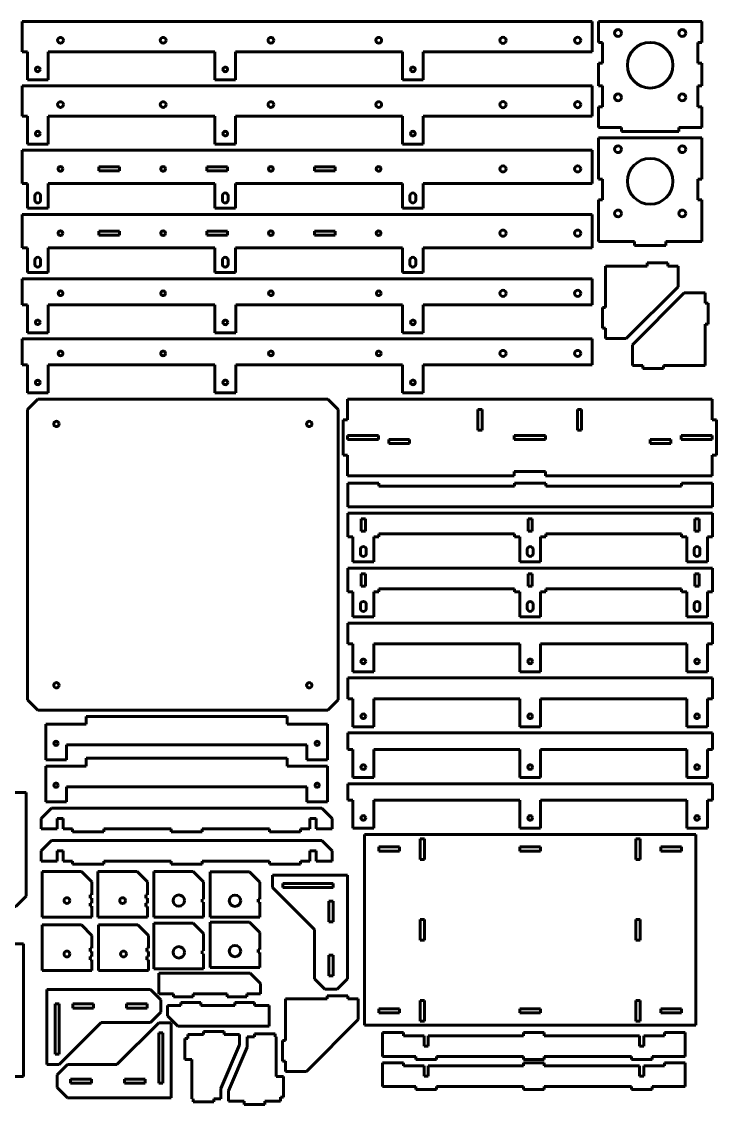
# Model space of a CAD drawing. Header units: millimetres. Extents: x 165 to 869, y -157 to 365.
# Drawn here: x 534 to 869, y -157 to 365 of the extents above; entities that cross this region are included whole.
import ezdxf

# ---------------------------------------------------------------- set-up
doc = ezdxf.new("R2010")
doc.units = ezdxf.units.MM
for name, color, linetype in [('BED_TOP_PLATE', 7, 'Continuous'), ('BOTTOM_CORNER_SU', 7, 'Continuous'), ('Default', 7, 'Continuous'), ('LEG', 7, 'Continuous'), ('LEG_SUPPORT', 7, 'Continuous'), ('LONG_SUPPORT', 7, 'Continuous'), ('MOTOR_CLAMP', 7, 'Continuous'), ('SCREW_HOLDER', 7, 'Continuous'), ('SCREW_HOLDER_BOT', 7, 'Continuous'), ('SCREW_PLATE_SUPP', 7, 'Continuous'), ('SLIDING_PLATE', 7, 'Continuous'), ('TOP_CORNER_SUPPO', 7, 'Continuous'), ('TOP_PLATE_', 7, 'Continuous'), ('TOP_SUPPORT_PLAT', 7, 'Continuous'), ('X_HOLDING_PLATE', 7, 'Continuous'), ('X_HOLDING_TOP_PL', 7, 'Continuous'), ('X_MIDDLE_PLATE', 7, 'Continuous'), ('X_SLIDE_PLATE', 7, 'Continuous'), ('Z_HOLDING_PLATE', 7, 'Continuous'), ('Z_HOLDING_TOP_PL', 7, 'Continuous'), ('Z_MIDLDE_PLATE', 7, 'Continuous'), ('Z_SLIDE_PLATE', 7, 'Continuous')]:
    doc.layers.add(name, color=color, linetype=linetype)

# ---------------------------------------------------------------- blocks, each defined once
blk = doc.blocks.new('SE3')
at = {"layer": 'LEG_SUPPORT', "color": 7, "linetype": 'Continuous', "lineweight": 60}
for p, q in [((599.96, -103.99), (599.96, -93.99)), ((599.96, -93.99), (643.96, -93.99)), ((648.96, -98.99), (643.96, -93.99)), ((648.96, -98.99), (648.96, -103.99)), ((606.96, -103.99), (599.96, -103.99)), ((606.96, -105.49), (606.96, -103.99)), ((632.96, -103.99), (616.46, -103.99)), ((616.46, -103.99), (616.46, -105.49)), ((632.96, -105.49), (632.96, -103.99)), ((648.96, -103.99), (642.46, -103.99)), ((642.46, -103.99), (642.46, -105.49)), ((616.46, -105.49), (606.96, -105.49)), ((642.46, -105.49), (632.96, -105.49))]:
    blk.add_line(p, q, dxfattribs=at)
blk = doc.blocks.new('SE4')
at = {"layer": 'LEG_SUPPORT', "color": 7, "linetype": 'Continuous', "lineweight": 60}
for p, q in [((604.12, -109.61), (610.62, -109.61)), ((604.12, -114.61), (604.12, -109.61)), ((610.62, -108.11), (620.12, -108.11)), ((610.62, -109.61), (610.62, -108.11)), ((620.12, -108.11), (620.12, -109.61)), ((620.12, -109.61), (636.62, -109.61)), ((636.62, -109.61), (636.62, -108.11)), ((636.62, -108.11), (646.12, -108.11)), ((646.12, -108.11), (646.12, -109.61)), ((646.12, -109.61), (653.12, -109.61)), ((653.12, -109.61), (653.12, -119.61)), ((604.12, -114.61), (609.12, -119.61)), ((653.12, -119.61), (609.12, -119.61))]:
    blk.add_line(p, q, dxfattribs=at)
blk = doc.blocks.new('SE7')
at = {"layer": 'LEG', "color": 7, "linetype": 'Continuous', "lineweight": 60}
for p, q in [((545.87, -138.1), (545.87, -101.87)), ((545.87, -101.87), (595.87, -101.87)), ((600.87, -106.87), (595.87, -101.87)), ((551.87, -108.87), (549.87, -108.87)), ((549.87, -133.13), (549.87, -108.87)), ((551.87, -133.13), (551.87, -108.87)), ((568.37, -108.87), (558.37, -108.87)), ((558.37, -108.87), (558.37, -110.87)), ((568.37, -110.87), (568.37, -108.87)), ((584.37, -108.87), (584.37, -110.87)), ((594.37, -108.87), (584.37, -108.87)), ((594.37, -110.87), (594.37, -108.87)), ((600.87, -106.87), (600.87, -112.87)), ((568.37, -110.87), (558.37, -110.87)), ((594.37, -110.87), (584.37, -110.87)), ((595.87, -117.87), (600.87, -112.87)), ((551.87, -138.1), (572.1, -117.87)), ((595.87, -117.87), (572.1, -117.87)), ((551.87, -133.13), (549.87, -133.13)), ((545.87, -138.1), (551.87, -138.1))]:
    blk.add_line(p, q, dxfattribs=at)
blk = doc.blocks.new('SE8')
at = {"layer": 'LEG', "color": 7, "linetype": 'Continuous', "lineweight": 60}
for p, q in [((599.87, -117.88), (579.64, -138.11)), ((605.87, -117.88), (599.87, -117.88)), ((605.87, -117.88), (605.87, -154.11)), ((599.87, -122.85), (599.87, -147.11)), ((599.87, -122.85), (601.87, -122.85)), ((601.87, -122.85), (601.87, -147.11)), ((555.87, -138.11), (550.87, -143.11)), ((555.87, -138.11), (579.64, -138.11)), ((550.87, -149.11), (550.87, -143.11)), ((557.37, -145.11), (567.37, -145.11)), ((557.37, -145.11), (557.37, -147.11)), ((567.37, -147.11), (567.37, -145.11)), ((583.37, -145.11), (583.37, -147.11)), ((583.37, -145.11), (593.37, -145.11)), ((593.37, -147.11), (593.37, -145.11)), ((550.87, -149.11), (555.87, -154.11)), ((557.37, -147.11), (567.37, -147.11)), ((583.37, -147.11), (593.37, -147.11)), ((599.87, -147.11), (601.87, -147.11)), ((605.87, -154.11), (555.87, -154.11))]:
    blk.add_line(p, q, dxfattribs=at)
blk = doc.blocks.new('SE11')
at = {"layer": 'MOTOR_CLAMP', "color": 7, "linetype": 'Continuous', "lineweight": 60}
for p, q in [((811.99, 364.84), (861.99, 364.84)), ((811.99, 354.84), (811.99, 364.84)), ((861.99, 364.84), (861.99, 354.84)), ((811.99, 354.84), (813.99, 354.84)), ((813.99, 344.84), (813.99, 354.84)), ((859.99, 344.84), (859.99, 354.84)), ((859.99, 354.84), (861.99, 354.84)), ((811.99, 333.84), (811.99, 344.84)), ((813.99, 344.84), (811.99, 344.84)), ((861.99, 344.84), (859.99, 344.84)), ((861.99, 344.84), (861.99, 333.84)), ((811.99, 333.84), (813.99, 333.84)), ((813.99, 323.84), (813.99, 333.84)), ((859.99, 323.84), (859.99, 333.84)), ((859.99, 333.84), (861.99, 333.84)), ((811.99, 313.84), (811.99, 323.84)), ((811.99, 323.84), (813.99, 323.84)), ((859.99, 323.84), (861.99, 323.84)), ((861.99, 323.84), (861.99, 313.84)), ((823.16, 313.84), (811.99, 313.84)), ((823.16, 311.84), (823.16, 313.84)), ((861.99, 313.84), (850.81, 313.84)), ((850.81, 313.84), (850.81, 311.84)), ((850.81, 311.84), (823.16, 311.84))]:
    blk.add_line(p, q, dxfattribs=at)
for centre, radius in [((821.49, 359.34), 1.65), ((852.49, 359.34), 1.65), ((836.99, 343.84), 11), ((821.49, 328.34), 1.65), ((852.49, 328.34), 1.65)]:
    blk.add_circle(centre, radius, dxfattribs=at)
blk = doc.blocks.new('SE14')
at = {"layer": 'BED_TOP_PLATE', "color": 7, "linetype": 'Continuous', "lineweight": 60}
for p, q in [((541.52, 182.84), (536.52, 177.84)), ((541.52, 182.84), (681.52, 182.84)), ((686.52, 177.84), (681.52, 182.84)), ((536.52, 37.84), (536.52, 177.84)), ((686.52, 177.84), (686.52, 37.84)), ((536.52, 37.84), (541.52, 32.84)), ((681.52, 32.84), (686.52, 37.84)), ((681.52, 32.84), (541.52, 32.84))]:
    blk.add_line(p, q, dxfattribs=at)
for centre in [(550.52, 170.84), (672.52, 170.84), (550.52, 44.84), (672.52, 44.84)]:
    blk.add_circle(centre, 1.3, dxfattribs=at)
blk = doc.blocks.new('SE15')
at = {"layer": 'SCREW_HOLDER', "color": 7, "linetype": 'Continuous', "lineweight": 60}
for p, q in [((624.68, -67.07), (624.68, -45.07)), ((624.68, -45.07), (643.68, -45.07)), ((648.68, -50.07), (643.68, -45.07)), ((648.68, -50.07), (648.68, -58.32)), ((647.93, -58.32), (647.93, -59.82)), ((648.68, -58.32), (647.93, -58.32)), ((647.93, -59.82), (648.68, -59.82)), ((648.68, -59.82), (648.68, -67.07)), ((648.68, -67.07), (624.68, -67.07))]:
    blk.add_line(p, q, dxfattribs=at)
blk.add_circle((636.68, -59.07), 2.75, dxfattribs=at)
blk = doc.blocks.new('SE16')
at = {"layer": 'SCREW_HOLDER', "color": 7, "linetype": 'Continuous', "lineweight": 60}
for p, q in [((624.68, -91.35), (624.68, -69.35)), ((624.68, -69.35), (643.68, -69.35)), ((648.68, -74.35), (643.68, -69.35)), ((648.68, -74.35), (648.68, -82.6)), ((647.93, -82.6), (647.93, -84.1)), ((648.68, -82.6), (647.93, -82.6)), ((647.93, -84.1), (648.68, -84.1)), ((648.68, -84.1), (648.68, -91.35)), ((648.68, -91.35), (624.68, -91.35))]:
    blk.add_line(p, q, dxfattribs=at)
blk.add_circle((636.68, -83.35), 2.75, dxfattribs=at)
blk = doc.blocks.new('SE17')
at = {"layer": 'SCREW_HOLDER', "color": 7, "linetype": 'Continuous', "lineweight": 60}
for p, q in [((597.55, -67.01), (597.55, -45.01)), ((597.55, -45.01), (616.55, -45.01)), ((621.55, -50.01), (616.55, -45.01)), ((621.55, -50.01), (621.55, -58.26)), ((620.8, -58.26), (620.8, -59.76)), ((621.55, -58.26), (620.8, -58.26)), ((620.8, -59.76), (621.55, -59.76)), ((621.55, -59.76), (621.55, -67.01)), ((621.55, -67.01), (597.55, -67.01))]:
    blk.add_line(p, q, dxfattribs=at)
blk.add_circle((609.55, -59.01), 2.75, dxfattribs=at)
blk = doc.blocks.new('SE18')
at = {"layer": 'SCREW_HOLDER', "color": 7, "linetype": 'Continuous', "lineweight": 60}
for p, q in [((597.55, -91.95), (597.55, -69.95)), ((597.55, -69.95), (616.55, -69.95)), ((621.55, -74.95), (616.55, -69.95)), ((621.55, -74.95), (621.55, -83.2)), ((620.8, -83.2), (620.8, -84.7)), ((621.55, -83.2), (620.8, -83.2)), ((620.8, -84.7), (621.55, -84.7)), ((621.55, -84.7), (621.55, -91.95)), ((621.55, -91.95), (597.55, -91.95))]:
    blk.add_line(p, q, dxfattribs=at)
blk.add_circle((609.55, -83.95), 2.75, dxfattribs=at)
blk = doc.blocks.new('SE19')
at = {"layer": 'SCREW_PLATE_SUPP', "color": 7, "linetype": 'Continuous', "lineweight": 60}
for p, q in [((548.12, -14.38), (543.12, -19.38)), ((548.12, -14.38), (678.56, -14.38)), ((683.56, -19.38), (678.56, -14.38)), ((543.12, -24.38), (543.12, -19.38)), ((550.84, -19.38), (553.84, -19.38)), ((550.84, -24.38), (550.84, -19.38)), ((553.84, -19.38), (553.84, -24.38)), ((672.84, -19.38), (675.84, -19.38)), ((672.84, -24.38), (672.84, -19.38)), ((675.84, -19.38), (675.84, -24.38)), ((683.56, -19.38), (683.56, -24.38)), ((550.84, -24.38), (543.12, -24.38)), ((553.84, -24.38), (558.34, -24.38)), ((558.34, -25.88), (558.34, -24.38)), ((573.34, -25.88), (558.34, -25.88)), ((573.34, -24.38), (605.84, -24.38)), ((573.34, -25.88), (573.34, -24.38)), ((605.84, -24.38), (605.84, -25.88)), ((605.84, -25.88), (620.84, -25.88)), ((620.84, -25.88), (620.84, -24.38)), ((653.35, -24.38), (620.84, -24.38)), ((653.35, -25.88), (653.35, -24.38)), ((653.35, -25.88), (668.35, -25.88)), ((672.84, -24.38), (668.35, -24.38)), ((668.35, -25.88), (668.35, -24.38)), ((683.56, -24.38), (675.84, -24.38))]:
    blk.add_line(p, q, dxfattribs=at)
blk = doc.blocks.new('SE20')
at = {"layer": 'SCREW_PLATE_SUPP', "color": 7, "linetype": 'Continuous', "lineweight": 60}
for p, q in [((548.12, -30.01), (543.12, -35.01)), ((548.12, -30.01), (678.56, -30.01)), ((683.56, -35.01), (678.56, -30.01)), ((543.12, -40.01), (543.12, -35.01)), ((550.84, -35.01), (553.84, -35.01)), ((550.84, -40.01), (550.84, -35.01)), ((553.84, -35.01), (553.84, -40.01)), ((672.84, -35.01), (675.84, -35.01)), ((672.84, -40.01), (672.84, -35.01)), ((675.84, -35.01), (675.84, -40.01)), ((683.56, -35.01), (683.56, -40.01)), ((550.84, -40.01), (543.12, -40.01)), ((553.84, -40.01), (558.34, -40.01)), ((558.34, -41.51), (558.34, -40.01)), ((573.34, -41.51), (558.34, -41.51)), ((573.34, -40.01), (605.84, -40.01)), ((573.34, -41.51), (573.34, -40.01)), ((605.84, -40.01), (605.84, -41.51)), ((605.84, -41.51), (620.84, -41.51)), ((620.84, -41.51), (620.84, -40.01)), ((653.35, -40.01), (620.84, -40.01)), ((653.35, -41.51), (653.35, -40.01)), ((653.35, -41.51), (668.35, -41.51)), ((672.84, -40.01), (668.35, -40.01)), ((668.35, -41.51), (668.35, -40.01)), ((683.56, -40.01), (675.84, -40.01))]:
    blk.add_line(p, q, dxfattribs=at)
blk = doc.blocks.new('SE23')
at = {"layer": 'SLIDING_PLATE', "color": 7, "linetype": 'Continuous', "lineweight": 60}
for p, q in [((564.86, 29.84), (661.83, 29.84)), ((564.86, 29.84), (564.86, 26.06)), ((661.83, 29.84), (661.83, 26.06)), ((545.34, 8.84), (545.34, 26.06)), ((564.86, 26.06), (545.34, 26.06)), ((661.83, 26.06), (681.34, 26.06)), ((681.34, 26.06), (681.34, 8.84)), ((555.34, 16.06), (555.34, 8.84)), ((555.34, 16.06), (671.34, 16.06)), ((671.34, 16.06), (671.34, 8.84)), ((555.34, 8.84), (545.34, 8.84)), ((681.34, 8.84), (671.34, 8.84))]:
    blk.add_line(p, q, dxfattribs=at)
for centre in [(550.34, 16.84), (676.34, 16.84)]:
    blk.add_circle(centre, 1, dxfattribs=at)
blk = doc.blocks.new('SE24')
at = {"layer": 'SLIDING_PLATE', "color": 7, "linetype": 'Continuous', "lineweight": 60}
for p, q in [((545.34, -11.38), (545.34, 5.84)), ((564.86, 5.84), (545.34, 5.84)), ((564.86, 9.62), (661.83, 9.62)), ((564.86, 9.62), (564.86, 5.84)), ((661.83, 9.62), (661.83, 5.84)), ((661.83, 5.84), (681.34, 5.84)), ((681.34, 5.84), (681.34, -11.38)), ((555.34, -4.16), (555.34, -11.38)), ((555.34, -4.16), (671.34, -4.16)), ((671.34, -4.16), (671.34, -11.38)), ((555.34, -11.38), (545.34, -11.38)), ((681.34, -11.38), (671.34, -11.38))]:
    blk.add_line(p, q, dxfattribs=at)
for centre in [(550.34, -3.38), (676.34, -3.38)]:
    blk.add_circle(centre, 1, dxfattribs=at)
blk = doc.blocks.new('SE31')
at = {"layer": 'X_HOLDING_PLATE', "color": 7, "linetype": 'Continuous', "lineweight": 60}
for p, q in [((533.99, 286.84), (533.99, 302.84)), ((533.99, 302.84), (808.99, 302.84)), ((808.99, 302.84), (808.99, 286.84)), ((571.02, 294.84), (571.02, 292.84)), ((571.02, 294.84), (581.02, 294.84)), ((571.02, 292.84), (581.02, 292.84)), ((581.02, 294.84), (581.02, 292.84)), ((633.02, 294.84), (623.02, 294.84)), ((623.02, 292.84), (623.02, 294.84)), ((633.02, 292.84), (623.02, 292.84)), ((633.02, 294.84), (633.02, 292.84)), ((685.02, 294.84), (675.02, 294.84)), ((675.02, 292.84), (675.02, 294.84)), ((685.02, 292.84), (675.02, 292.84)), ((685.02, 294.84), (685.02, 292.84)), ((536.49, 286.84), (533.99, 286.84)), ((536.49, 274.84), (536.49, 286.84)), ((626.99, 286.84), (546.49, 286.84)), ((546.49, 286.84), (546.49, 274.84)), ((626.99, 274.84), (626.99, 286.84)), ((717.49, 286.84), (636.99, 286.84)), ((636.99, 286.84), (636.99, 274.84)), ((717.49, 274.84), (717.49, 286.84)), ((808.99, 286.84), (727.49, 286.84)), ((727.49, 286.84), (727.49, 274.84)), ((540.09, 278.84), (540.09, 280.84)), ((542.89, 280.84), (542.89, 278.84)), ((630.59, 278.84), (630.59, 280.84)), ((633.39, 280.84), (633.39, 278.84)), ((721.09, 278.84), (721.09, 280.84)), ((723.89, 280.84), (723.89, 278.84)), ((546.49, 274.84), (536.49, 274.84)), ((636.99, 274.84), (626.99, 274.84)), ((727.49, 274.84), (717.49, 274.84))]:
    blk.add_line(p, q, dxfattribs=at)
for centre, radius in [((552.47, 293.84), 1.13), ((601.99, 293.84), 1.13), ((653.99, 293.84), 1.13), ((705.99, 293.84), 1.13), ((765.99, 293.84), 1.5), ((801.99, 293.84), 1.5)]:
    blk.add_circle(centre, radius, dxfattribs=at)
for centre, start, end in [((541.49, 280.84), 0, 180), ((631.99, 280.84), 0, 180), ((722.49, 280.84), 0, 180), ((541.49, 278.84), 180, 0), ((631.99, 278.84), 180, 0), ((722.49, 278.84), 180, 0)]:
    blk.add_arc(centre, 1.4, start, end, dxfattribs=at)
blk = doc.blocks.new('SE32')
at = {"layer": 'X_HOLDING_PLATE', "color": 7, "linetype": 'Continuous', "lineweight": 60}
for p, q in [((533.99, 255.84), (533.99, 271.84)), ((533.99, 271.84), (808.99, 271.84)), ((808.99, 271.84), (808.99, 255.84)), ((571.02, 263.84), (571.02, 261.84)), ((571.02, 263.84), (581.02, 263.84)), ((571.02, 261.84), (581.02, 261.84)), ((581.02, 263.84), (581.02, 261.84)), ((633.02, 263.84), (623.02, 263.84)), ((623.02, 261.84), (623.02, 263.84)), ((633.02, 261.84), (623.02, 261.84)), ((633.02, 263.84), (633.02, 261.84)), ((685.02, 263.84), (675.02, 263.84)), ((675.02, 261.84), (675.02, 263.84)), ((685.02, 261.84), (675.02, 261.84)), ((685.02, 263.84), (685.02, 261.84)), ((536.49, 255.84), (533.99, 255.84)), ((536.49, 243.84), (536.49, 255.84)), ((626.99, 255.84), (546.49, 255.84)), ((546.49, 255.84), (546.49, 243.84)), ((626.99, 243.84), (626.99, 255.84)), ((717.49, 255.84), (636.99, 255.84)), ((636.99, 255.84), (636.99, 243.84)), ((717.49, 243.84), (717.49, 255.84)), ((808.99, 255.84), (727.49, 255.84)), ((727.49, 255.84), (727.49, 243.84)), ((540.09, 247.84), (540.09, 249.84)), ((542.89, 249.84), (542.89, 247.84)), ((630.59, 247.84), (630.59, 249.84)), ((633.39, 249.84), (633.39, 247.84)), ((721.09, 247.84), (721.09, 249.84)), ((723.89, 249.84), (723.89, 247.84)), ((546.49, 243.84), (536.49, 243.84)), ((636.99, 243.84), (626.99, 243.84)), ((727.49, 243.84), (717.49, 243.84))]:
    blk.add_line(p, q, dxfattribs=at)
for centre, radius in [((552.47, 262.84), 1.13), ((601.99, 262.84), 1.13), ((653.99, 262.84), 1.13), ((705.99, 262.84), 1.13), ((765.99, 262.84), 1.5), ((801.99, 262.84), 1.5)]:
    blk.add_circle(centre, radius, dxfattribs=at)
for centre, start, end in [((541.49, 249.84), 0, 180), ((631.99, 249.84), 0, 180), ((722.49, 249.84), 0, 180), ((541.49, 247.84), 180, 0), ((631.99, 247.84), 180, 0), ((722.49, 247.84), 180, 0)]:
    blk.add_arc(centre, 1.4, start, end, dxfattribs=at)
blk = doc.blocks.new('SE33')
at = {"layer": 'X_MIDDLE_PLATE', "color": 7, "linetype": 'Continuous', "lineweight": 60}
for p, q in [((533.99, 228.34), (533.99, 240.84)), ((533.99, 240.84), (808.99, 240.84)), ((808.99, 240.84), (808.99, 228.34)), ((536.52, 228.34), (533.99, 228.34)), ((536.52, 214.84), (536.52, 228.34)), ((627.02, 228.34), (546.52, 228.34)), ((546.52, 228.34), (546.52, 214.84)), ((627.02, 214.84), (627.02, 228.34)), ((637.02, 228.34), (637.02, 214.84)), ((717.52, 228.34), (637.02, 228.34)), ((717.52, 214.84), (717.52, 228.34)), ((808.99, 228.34), (727.52, 228.34)), ((727.52, 228.34), (727.52, 214.84)), ((546.52, 214.84), (536.52, 214.84)), ((637.02, 214.84), (627.02, 214.84)), ((727.52, 214.84), (717.52, 214.84))]:
    blk.add_line(p, q, dxfattribs=at)
for centre, radius in [((552.5, 233.84), 1.13), ((602.02, 233.84), 1.13), ((654.02, 233.84), 1.13), ((706.02, 233.84), 1.13), ((766.01, 233.84), 1.5), ((802.01, 233.84), 1.5), ((541.52, 219.84), 1.12), ((632.02, 219.84), 1.13), ((722.52, 219.84), 1.13)]:
    blk.add_circle(centre, radius, dxfattribs=at)
blk = doc.blocks.new('SE34')
at = {"layer": 'X_MIDDLE_PLATE', "color": 7, "linetype": 'Continuous', "lineweight": 60}
for p, q in [((533.99, 199.34), (533.99, 211.84)), ((533.99, 211.84), (808.99, 211.84)), ((808.99, 211.84), (808.99, 199.34)), ((536.52, 199.34), (533.99, 199.34)), ((536.52, 185.84), (536.52, 199.34)), ((627.02, 199.34), (546.52, 199.34)), ((546.52, 199.34), (546.52, 185.84)), ((627.02, 185.84), (627.02, 199.34)), ((637.02, 199.34), (637.02, 185.84)), ((717.52, 199.34), (637.02, 199.34)), ((717.52, 185.84), (717.52, 199.34)), ((808.99, 199.34), (727.52, 199.34)), ((727.52, 199.34), (727.52, 185.84)), ((546.52, 185.84), (536.52, 185.84)), ((637.02, 185.84), (627.02, 185.84)), ((727.52, 185.84), (717.52, 185.84))]:
    blk.add_line(p, q, dxfattribs=at)
for centre, radius in [((552.5, 204.84), 1.13), ((602.02, 204.84), 1.13), ((654.02, 204.84), 1.13), ((706.02, 204.84), 1.13), ((766.01, 204.84), 1.5), ((802.01, 204.84), 1.5), ((541.52, 190.84), 1.12), ((632.02, 190.84), 1.13), ((722.52, 190.84), 1.13)]:
    blk.add_circle(centre, radius, dxfattribs=at)
blk = doc.blocks.new('SE36')
at = {"layer": 'X_SLIDE_PLATE', "color": 7, "linetype": 'Continuous', "lineweight": 60}
for p, q in [((499.64, -143.87), (499.64, -79.87)), ((499.64, -79.87), (534.64, -79.87)), ((534.64, -79.87), (534.64, -143.87)), ((534.64, -143.87), (499.64, -143.87))]:
    blk.add_line(p, q, dxfattribs=at)
blk = doc.blocks.new('SE39')
at = {"layer": 'Z_SLIDE_PLATE', "color": 7, "linetype": 'Continuous', "lineweight": 60}
for p, q in [((699.1, -119.14), (699.1, -27.14)), ((699.1, -27.14), (859.1, -27.14)), ((728.1, -29.15), (726.1, -29.15)), ((726.1, -39.15), (726.1, -29.15)), ((728.1, -39.15), (728.1, -29.15)), ((832.1, -29.15), (830.1, -29.15)), ((830.1, -39.15), (830.1, -29.15)), ((832.1, -39.15), (832.1, -29.15)), ((859.1, -27.14), (859.1, -119.14)), ((706.1, -33.15), (706.1, -35.15)), ((716.1, -33.15), (706.1, -33.15)), ((716.1, -35.15), (706.1, -35.15)), ((716.1, -35.15), (716.1, -33.15)), ((784.1, -33.15), (774.1, -33.15)), ((774.1, -33.15), (774.1, -35.15)), ((784.1, -35.15), (774.1, -35.15)), ((784.1, -35.15), (784.1, -33.15)), ((852.1, -33.15), (842.1, -33.15)), ((842.1, -33.15), (842.1, -35.15)), ((842.1, -35.15), (852.1, -35.15)), ((852.1, -33.15), (852.1, -35.15)), ((726.1, -39.15), (728.1, -39.15)), ((830.1, -39.15), (832.1, -39.15)), ((726.1, -78.15), (726.1, -68.15)), ((726.1, -68.15), (728.1, -68.15)), ((728.1, -78.15), (728.1, -68.15)), ((830.1, -78.15), (830.1, -68.15)), ((830.1, -68.15), (832.1, -68.15)), ((832.1, -78.15), (832.1, -68.15)), ((728.1, -78.15), (726.1, -78.15)), ((832.1, -78.15), (830.1, -78.15)), ((726.1, -107.15), (728.1, -107.15)), ((726.1, -117.15), (726.1, -107.15)), ((728.1, -117.15), (728.1, -107.15)), ((830.1, -107.15), (832.1, -107.15)), ((830.1, -117.15), (830.1, -107.15)), ((832.1, -117.15), (832.1, -107.15)), ((706.1, -111.14), (706.1, -113.14)), ((716.1, -111.14), (706.1, -111.14)), ((716.1, -113.14), (706.1, -113.14)), ((716.1, -113.14), (716.1, -111.14)), ((784.1, -111.14), (774.1, -111.14)), ((774.1, -111.14), (774.1, -113.14)), ((784.1, -113.14), (774.1, -113.14)), ((784.1, -113.14), (784.1, -111.14)), ((852.1, -111.14), (842.1, -111.14)), ((842.1, -113.14), (842.1, -111.14)), ((852.1, -113.14), (842.1, -113.14)), ((852.1, -113.14), (852.1, -111.14)), ((859.1, -119.14), (699.1, -119.14)), ((728.1, -117.15), (726.1, -117.15)), ((832.1, -117.15), (830.1, -117.15))]:
    blk.add_line(p, q, dxfattribs=at)
blk = doc.blocks.new('SE44')
at = {"layer": 'MOTOR_CLAMP', "color": 7, "linetype": 'Continuous', "lineweight": 60}
for p, q in [((811.99, 308.84), (861.99, 308.84)), ((811.99, 288.84), (811.99, 308.84)), ((861.99, 308.84), (861.99, 288.84)), ((813.99, 288.84), (811.99, 288.84)), ((813.99, 278.84), (813.99, 288.84)), ((861.99, 288.84), (859.99, 288.84)), ((859.99, 278.84), (859.99, 288.84)), ((811.99, 258.84), (811.99, 278.84)), ((813.99, 278.84), (811.99, 278.84)), ((861.99, 278.84), (859.99, 278.84)), ((861.99, 278.84), (861.99, 258.84)), ((829.49, 258.84), (811.99, 258.84)), ((829.49, 256.84), (829.49, 258.84)), ((844.49, 256.84), (829.49, 256.84)), ((861.99, 258.84), (844.49, 258.84)), ((844.49, 256.84), (844.49, 258.84))]:
    blk.add_line(p, q, dxfattribs=at)
for centre, radius in [((821.49, 303.34), 1.65), ((852.49, 303.34), 1.65), ((836.99, 287.84), 11), ((821.49, 272.34), 1.65), ((852.49, 272.34), 1.65)]:
    blk.add_circle(centre, radius, dxfattribs=at)
blk = doc.blocks.new('SE49')
at = {"layer": 'TOP_CORNER_SUPPO', "color": 7, "linetype": 'Continuous', "lineweight": 60}
for p, q in [((815.47, 247.01), (815.47, 227.01)), ((835.47, 247.01), (815.47, 247.01)), ((835.47, 248.51), (835.47, 247.01)), ((835.47, 248.51), (845.47, 248.51)), ((845.47, 248.51), (845.47, 247.01)), ((850.47, 247.01), (845.47, 247.01)), ((850.47, 237.01), (850.47, 247.01)), ((850.47, 237.01), (825.47, 212.01)), ((813.97, 227.01), (815.47, 227.01)), ((813.97, 217.01), (813.97, 227.01)), ((813.97, 217.01), (815.47, 217.01)), ((815.47, 217.01), (815.47, 212.01)), ((815.47, 212.01), (825.47, 212.01))]:
    blk.add_line(p, q, dxfattribs=at)
blk = doc.blocks.new('SE51')
at = {"layer": 'TOP_PLATE_', "color": 7, "linetype": 'Continuous', "lineweight": 60}
for p, q in [((690.92, 182.84), (866.92, 182.84)), ((690.92, 182.84), (690.92, 172.84)), ((866.92, 182.84), (866.92, 172.84)), ((753.92, 177.84), (753.92, 167.84)), ((755.92, 177.84), (753.92, 177.84)), ((755.92, 167.84), (755.92, 177.84)), ((801.92, 177.84), (801.92, 167.84)), ((803.92, 177.84), (801.92, 177.84)), ((803.92, 167.84), (803.92, 177.84)), ((688.92, 155.84), (688.92, 172.84)), ((690.92, 172.84), (688.92, 172.84)), ((868.92, 172.84), (866.92, 172.84)), ((868.92, 172.84), (868.92, 155.84)), ((753.92, 167.84), (755.92, 167.84)), ((801.92, 167.84), (803.92, 167.84)), ((705.92, 165.34), (690.92, 165.34)), ((690.92, 163.34), (690.92, 165.34)), ((705.92, 163.34), (690.92, 163.34)), ((705.92, 163.34), (705.92, 165.34)), ((710.92, 163.34), (710.92, 161.34)), ((710.92, 163.34), (720.92, 163.34)), ((720.92, 161.34), (720.92, 163.34)), ((771.42, 165.34), (771.42, 163.34)), ((786.42, 165.34), (771.42, 165.34)), ((786.42, 163.34), (771.42, 163.34)), ((786.42, 165.34), (786.42, 163.34)), ((836.92, 161.34), (836.92, 163.34)), ((846.92, 163.34), (836.92, 163.34)), ((846.92, 163.34), (846.92, 161.34)), ((866.92, 165.34), (851.92, 165.34)), ((851.92, 165.34), (851.92, 163.34)), ((866.92, 163.34), (851.92, 163.34)), ((866.92, 165.34), (866.92, 163.34)), ((710.92, 161.34), (720.92, 161.34)), ((846.92, 161.34), (836.92, 161.34)), ((688.92, 155.84), (690.92, 155.84)), ((690.92, 155.84), (690.92, 145.84)), ((866.92, 155.84), (866.92, 145.84)), ((866.92, 155.84), (868.92, 155.84)), ((771.42, 147.84), (771.42, 145.84)), ((786.42, 147.84), (771.42, 147.84)), ((786.42, 145.84), (786.42, 147.84)), ((771.42, 145.84), (690.92, 145.84)), ((866.92, 145.84), (786.42, 145.84))]:
    blk.add_line(p, q, dxfattribs=at)
blk = doc.blocks.new('SE52')
at = {"layer": 'TOP_SUPPORT_PLAT', "color": 7, "linetype": 'Continuous', "lineweight": 60}
for p, q in [((691.1, 130.84), (691.1, 142.34)), ((691.1, 142.34), (706.1, 142.34)), ((706.1, 142.34), (706.1, 140.84)), ((771.6, 142.34), (771.6, 140.84)), ((771.6, 142.34), (786.6, 142.34)), ((786.6, 142.34), (786.6, 140.84)), ((867.1, 142.34), (852.1, 142.34)), ((852.1, 142.34), (852.1, 140.84)), ((867.1, 142.34), (867.1, 130.84)), ((706.1, 140.84), (771.6, 140.84)), ((786.6, 140.84), (852.1, 140.84)), ((867.1, 130.84), (691.1, 130.84))]:
    blk.add_line(p, q, dxfattribs=at)
blk = doc.blocks.new('SE53')
at = {"layer": 'Z_HOLDING_PLATE', "color": 7, "linetype": 'Continuous', "lineweight": 60}
for p, q in [((691.1, 116.34), (691.1, 127.84)), ((691.1, 127.84), (867.1, 127.84)), ((867.1, 127.84), (867.1, 116.34)), ((697.6, 119.09), (697.6, 125.09)), ((697.6, 125.09), (699.6, 125.09)), ((699.6, 125.09), (699.6, 119.09)), ((780.1, 125.09), (778.1, 125.09)), ((778.1, 125.09), (778.1, 119.09)), ((780.1, 119.09), (780.1, 125.09)), ((860.6, 125.09), (858.6, 125.09)), ((858.6, 125.09), (858.6, 119.09)), ((860.6, 119.09), (860.6, 125.09)), ((691.1, 116.34), (693.6, 116.34)), ((693.6, 116.34), (693.6, 104.34)), ((699.6, 119.09), (697.6, 119.09)), ((703.6, 116.34), (706.1, 116.34)), ((703.6, 104.34), (703.6, 116.34)), ((706.1, 116.34), (706.1, 117.84)), ((771.6, 117.84), (706.1, 117.84)), ((771.6, 116.34), (771.6, 117.84)), ((774.1, 116.34), (771.6, 116.34)), ((774.1, 116.34), (774.1, 104.34)), ((778.1, 119.09), (780.1, 119.09)), ((786.6, 116.34), (784.1, 116.34)), ((784.1, 104.34), (784.1, 116.34)), ((852.1, 117.84), (786.6, 117.84)), ((786.6, 116.34), (786.6, 117.84)), ((852.1, 116.34), (852.1, 117.84)), ((854.6, 116.34), (852.1, 116.34)), ((854.6, 116.34), (854.6, 104.34)), ((858.6, 119.09), (860.6, 119.09)), ((867.1, 116.34), (864.6, 116.34)), ((864.6, 104.34), (864.6, 116.34)), ((697.2, 110.34), (697.2, 108.34)), ((700, 108.34), (700, 110.34)), ((777.7, 110.34), (777.7, 108.34)), ((780.5, 108.34), (780.5, 110.34)), ((858.2, 110.34), (858.2, 108.34)), ((861, 108.34), (861, 110.34)), ((693.6, 104.34), (703.6, 104.34)), ((774.1, 104.34), (784.1, 104.34)), ((854.6, 104.34), (864.6, 104.34))]:
    blk.add_line(p, q, dxfattribs=at)
for centre, start, end in [((698.6, 110.34), 0, 180), ((779.1, 110.34), 0, 180), ((859.6, 110.34), 0, 180), ((698.6, 108.34), 180, 0), ((779.1, 108.34), 180, 0), ((859.6, 108.34), 180, 0)]:
    blk.add_arc(centre, 1.4, start, end, dxfattribs=at)
blk = doc.blocks.new('SE54')
at = {"layer": 'Z_HOLDING_PLATE', "color": 7, "linetype": 'Continuous', "lineweight": 60}
for p, q in [((691.1, 89.84), (691.1, 101.34)), ((691.1, 101.34), (867.1, 101.34)), ((867.1, 101.34), (867.1, 89.84)), ((697.6, 92.59), (697.6, 98.59)), ((697.6, 98.59), (699.6, 98.59)), ((699.6, 98.59), (699.6, 92.59)), ((780.1, 98.59), (778.1, 98.59)), ((778.1, 98.59), (778.1, 92.59)), ((780.1, 92.59), (780.1, 98.59)), ((860.6, 98.59), (858.6, 98.59)), ((858.6, 98.59), (858.6, 92.59)), ((860.6, 92.59), (860.6, 98.59)), ((691.1, 89.84), (693.6, 89.84)), ((693.6, 89.84), (693.6, 77.84)), ((699.6, 92.59), (697.6, 92.59)), ((703.6, 89.84), (706.1, 89.84)), ((703.6, 77.84), (703.6, 89.84)), ((706.1, 89.84), (706.1, 91.34)), ((771.6, 91.34), (706.1, 91.34)), ((771.6, 89.84), (771.6, 91.34)), ((774.1, 89.84), (771.6, 89.84)), ((774.1, 89.84), (774.1, 77.84)), ((778.1, 92.59), (780.1, 92.59)), ((786.6, 89.84), (784.1, 89.84)), ((784.1, 77.84), (784.1, 89.84)), ((852.1, 91.34), (786.6, 91.34)), ((786.6, 89.84), (786.6, 91.34)), ((852.1, 89.84), (852.1, 91.34)), ((854.6, 89.84), (852.1, 89.84)), ((854.6, 89.84), (854.6, 77.84)), ((858.6, 92.59), (860.6, 92.59)), ((867.1, 89.84), (864.6, 89.84)), ((864.6, 77.84), (864.6, 89.84)), ((697.2, 83.84), (697.2, 81.84)), ((700, 81.84), (700, 83.84)), ((777.7, 83.84), (777.7, 81.84)), ((780.5, 81.84), (780.5, 83.84)), ((858.2, 83.84), (858.2, 81.84)), ((861, 81.84), (861, 83.84)), ((693.6, 77.84), (703.6, 77.84)), ((774.1, 77.84), (784.1, 77.84)), ((854.6, 77.84), (864.6, 77.84))]:
    blk.add_line(p, q, dxfattribs=at)
for centre, start, end in [((698.6, 83.84), 0, 180), ((779.1, 83.84), 0, 180), ((859.6, 83.84), 0, 180), ((698.6, 81.84), 180, 0), ((779.1, 81.84), 180, 0), ((859.6, 81.84), 180, 0)]:
    blk.add_arc(centre, 1.4, start, end, dxfattribs=at)
blk = doc.blocks.new('SE55')
at = {"layer": 'Z_MIDLDE_PLATE', "color": 7, "linetype": 'Continuous', "lineweight": 60}
for p, q in [((691.1, 13.86), (691.1, 21.86)), ((691.1, 21.86), (867.1, 21.86)), ((867.1, 21.86), (867.1, 13.86)), ((693.6, 13.86), (691.1, 13.86)), ((693.6, 0.36), (693.6, 13.86)), ((703.6, 13.86), (703.6, 0.36)), ((774.1, 13.86), (703.6, 13.86)), ((774.1, 13.86), (774.1, 0.36)), ((784.1, 0.36), (784.1, 13.86)), ((854.6, 13.86), (784.1, 13.86)), ((854.6, 13.86), (854.6, 0.36)), ((867.1, 13.86), (864.6, 13.86)), ((864.6, 0.36), (864.6, 13.86)), ((703.6, 0.36), (693.6, 0.36)), ((774.1, 0.36), (784.1, 0.36)), ((854.6, 0.36), (864.6, 0.36))]:
    blk.add_line(p, q, dxfattribs=at)
for centre, radius in [((698.6, 5.36), 1.13), ((779.1, 5.36), 1.12), ((859.6, 5.36), 1.13)]:
    blk.add_circle(centre, radius, dxfattribs=at)
blk = doc.blocks.new('SE56')
at = {"layer": 'Z_MIDLDE_PLATE', "color": 7, "linetype": 'Continuous', "lineweight": 60}
for p, q in [((691.1, -10.64), (691.1, -2.64)), ((691.1, -2.64), (867.1, -2.64)), ((867.1, -2.64), (867.1, -10.64)), ((693.6, -10.64), (691.1, -10.64)), ((693.6, -24.14), (693.6, -10.64)), ((703.6, -10.64), (703.6, -24.14)), ((774.1, -10.64), (703.6, -10.64)), ((774.1, -10.64), (774.1, -24.14)), ((784.1, -24.14), (784.1, -10.64)), ((854.6, -10.64), (784.1, -10.64)), ((854.6, -10.64), (854.6, -24.14)), ((867.1, -10.64), (864.6, -10.64)), ((864.6, -24.14), (864.6, -10.64)), ((703.6, -24.14), (693.6, -24.14)), ((774.1, -24.14), (784.1, -24.14)), ((854.6, -24.14), (864.6, -24.14))]:
    blk.add_line(p, q, dxfattribs=at)
for centre, radius in [((698.6, -19.14), 1.13), ((779.1, -19.14), 1.12), ((859.6, -19.14), 1.13)]:
    blk.add_circle(centre, radius, dxfattribs=at)
blk = doc.blocks.new('SE57')
at = {"layer": 'TOP_CORNER_SUPPO', "color": 7, "linetype": 'Continuous', "lineweight": 60}
for p, q in [((661.12, -106.4), (661.12, -126.4)), ((681.12, -106.4), (661.12, -106.4)), ((681.12, -104.9), (681.12, -106.4)), ((681.12, -104.9), (691.12, -104.9)), ((691.12, -104.9), (691.12, -106.4)), ((696.12, -106.4), (691.12, -106.4)), ((696.12, -116.4), (696.12, -106.4)), ((696.12, -116.4), (671.12, -141.4)), ((659.62, -126.4), (661.12, -126.4)), ((659.62, -136.4), (659.62, -126.4)), ((659.62, -136.4), (661.12, -136.4)), ((661.12, -136.4), (661.12, -141.4)), ((661.12, -141.4), (671.12, -141.4))]:
    blk.add_line(p, q, dxfattribs=at)
blk = doc.blocks.new('SE58')
at = {"layer": 'TOP_CORNER_SUPPO', "color": 7, "linetype": 'Continuous', "lineweight": 60}
for p, q in [((828.47, 209.01), (853.47, 234.01)), ((863.47, 234.01), (853.47, 234.01)), ((863.47, 229.01), (863.47, 234.01)), ((864.97, 229.01), (863.47, 229.01)), ((864.97, 229.01), (864.97, 219.01)), ((863.47, 199.01), (863.47, 219.01)), ((864.97, 219.01), (863.47, 219.01)), ((828.47, 209.01), (828.47, 199.01)), ((828.47, 199.01), (833.47, 199.01)), ((833.47, 197.51), (833.47, 199.01)), ((843.47, 199.01), (863.47, 199.01)), ((843.47, 197.51), (843.47, 199.01)), ((843.47, 197.51), (833.47, 197.51))]:
    blk.add_line(p, q, dxfattribs=at)
blk = doc.blocks.new('SE59')
at = {"layer": 'LEG', "color": 7, "linetype": 'Continuous', "lineweight": 60}
for p, q in [((654.75, -46.77), (690.98, -46.77)), ((654.75, -46.77), (654.75, -52.77)), ((690.98, -46.77), (690.98, -96.77)), ((659.72, -50.77), (683.98, -50.77)), ((659.72, -52.77), (659.72, -50.77)), ((683.98, -52.77), (683.98, -50.77)), ((654.75, -52.77), (674.98, -73)), ((659.72, -52.77), (683.98, -52.77)), ((681.98, -69.27), (681.98, -59.27)), ((683.98, -59.27), (681.98, -59.27)), ((683.98, -69.27), (683.98, -59.27)), ((674.98, -96.77), (674.98, -73)), ((681.98, -69.27), (683.98, -69.27)), ((683.98, -85.27), (681.98, -85.27)), ((681.98, -95.27), (681.98, -85.27)), ((683.98, -95.27), (683.98, -85.27)), ((674.98, -96.77), (679.98, -101.77)), ((681.98, -95.27), (683.98, -95.27)), ((685.98, -101.77), (690.98, -96.77)), ((685.98, -101.77), (679.98, -101.77))]:
    blk.add_line(p, q, dxfattribs=at)
blk = doc.blocks.new('SE60')
at = {"layer": 'LEG', "color": 7, "linetype": 'Continuous', "lineweight": 60}
for p, q in [((499.74, -6.9), (535.97, -6.9)), ((499.74, -6.9), (499.74, -12.9)), ((535.97, -6.9), (535.97, -56.9)), ((499.74, -12.9), (519.97, -33.13)), ((504.71, -10.9), (528.97, -10.9)), ((504.71, -12.9), (504.71, -10.9)), ((504.71, -12.9), (528.97, -12.9)), ((528.97, -12.9), (528.97, -10.9)), ((526.97, -29.4), (526.97, -19.4)), ((528.97, -19.4), (526.97, -19.4)), ((528.97, -29.4), (528.97, -19.4)), ((526.97, -29.4), (528.97, -29.4)), ((519.97, -56.9), (519.97, -33.13)), ((528.97, -45.4), (526.97, -45.4)), ((526.97, -55.4), (526.97, -45.4)), ((528.97, -55.4), (528.97, -45.4)), ((519.97, -56.9), (524.97, -61.9)), ((526.97, -55.4), (528.97, -55.4)), ((530.97, -61.9), (535.97, -56.9)), ((530.97, -61.9), (524.97, -61.9))]:
    blk.add_line(p, q, dxfattribs=at)
blk = doc.blocks.new('SE63')
at = {"layer": 'BOTTOM_CORNER_SU', "color": 7, "linetype": 'Continuous', "lineweight": 60}
for p, q in [((642.6, -124.76), (642.6, -129.76)), ((646.1, -124.76), (642.6, -124.76)), ((646.1, -123.26), (646.1, -124.76)), ((646.1, -123.26), (656.1, -123.26)), ((656.1, -123.26), (656.1, -124.76)), ((656.6, -124.76), (656.1, -124.76)), ((656.6, -124.76), (656.6, -143.76)), ((633.6, -150.76), (642.6, -129.76)), ((660.1, -143.76), (656.6, -143.76)), ((660.1, -143.76), (660.1, -153.76)), ((633.6, -150.76), (633.6, -155.76)), ((633.6, -155.76), (641.1, -155.76)), ((641.1, -157.26), (641.1, -155.76)), ((651.1, -155.76), (658.6, -155.76)), ((651.1, -157.26), (651.1, -155.76)), ((658.6, -153.76), (660.1, -153.76)), ((658.6, -153.76), (658.6, -155.76)), ((651.1, -157.26), (641.1, -157.26))]:
    blk.add_line(p, q, dxfattribs=at)
blk = doc.blocks.new('SE64')
at = {"layer": 'BOTTOM_CORNER_SU', "color": 7, "linetype": 'Continuous', "lineweight": 60}
for p, q in [((621.42, -123.56), (613.92, -123.56)), ((613.92, -125.56), (613.92, -123.56)), ((621.42, -122.06), (621.42, -123.56)), ((621.42, -122.06), (631.42, -122.06)), ((631.42, -122.06), (631.42, -123.56)), ((638.92, -123.56), (631.42, -123.56)), ((638.92, -128.56), (638.92, -123.56)), ((612.42, -135.56), (612.42, -125.56)), ((613.92, -125.56), (612.42, -125.56)), ((638.92, -128.56), (629.92, -149.56)), ((612.42, -135.56), (615.92, -135.56)), ((615.92, -154.56), (615.92, -135.56)), ((629.92, -154.56), (629.92, -149.56)), ((615.92, -154.56), (616.42, -154.56)), ((616.42, -156.06), (616.42, -154.56)), ((626.42, -156.06), (616.42, -156.06)), ((626.42, -154.56), (629.92, -154.56)), ((626.42, -156.06), (626.42, -154.56))]:
    blk.add_line(p, q, dxfattribs=at)
blk = doc.blocks.new('SE65')
at = {"layer": 'SCREW_HOLDER_BOT', "color": 7, "linetype": 'Continuous', "lineweight": 60}
for p, q in [((570.46, -67.03), (570.46, -45.03)), ((570.46, -45.03), (589.46, -45.03)), ((594.46, -50.03), (589.46, -45.03)), ((594.46, -50.03), (594.46, -56.28)), ((593.71, -56.28), (593.71, -57.78)), ((594.46, -56.28), (593.71, -56.28)), ((593.71, -57.78), (594.46, -57.78)), ((594.46, -60.28), (593.71, -60.28)), ((593.71, -60.28), (593.71, -61.78)), ((593.71, -61.78), (594.46, -61.78)), ((594.46, -57.78), (594.46, -60.28)), ((594.46, -61.78), (594.46, -67.03)), ((594.46, -67.03), (570.46, -67.03))]:
    blk.add_line(p, q, dxfattribs=at)
blk.add_circle((582.46, -59.03), 1.4, dxfattribs=at)
blk = doc.blocks.new('SE66')
at = {"layer": 'SCREW_HOLDER_BOT', "color": 7, "linetype": 'Continuous', "lineweight": 60}
for p, q in [((570.87, -92.76), (570.87, -70.76)), ((570.87, -70.76), (589.87, -70.76)), ((594.87, -75.76), (589.87, -70.76)), ((594.87, -75.76), (594.87, -82.01)), ((594.12, -82.01), (594.12, -83.51)), ((594.87, -82.01), (594.12, -82.01)), ((594.12, -83.51), (594.87, -83.51)), ((594.87, -83.51), (594.87, -86.01)), ((594.87, -86.01), (594.12, -86.01)), ((594.12, -86.01), (594.12, -87.51)), ((594.12, -87.51), (594.87, -87.51)), ((594.87, -87.51), (594.87, -92.76)), ((594.87, -92.76), (570.87, -92.76))]:
    blk.add_line(p, q, dxfattribs=at)
blk.add_circle((582.87, -84.76), 1.4, dxfattribs=at)
blk = doc.blocks.new('SE67')
at = {"layer": 'SCREW_HOLDER_BOT', "color": 7, "linetype": 'Continuous', "lineweight": 60}
for p, q in [((543.61, -67.01), (543.61, -45.01)), ((543.61, -45.01), (562.61, -45.01)), ((567.61, -50.01), (562.61, -45.01)), ((567.61, -50.01), (567.61, -56.26)), ((566.86, -56.26), (566.86, -57.76)), ((567.61, -56.26), (566.86, -56.26)), ((566.86, -57.76), (567.61, -57.76)), ((567.61, -60.26), (566.86, -60.26)), ((566.86, -60.26), (566.86, -61.76)), ((566.86, -61.76), (567.61, -61.76)), ((567.61, -57.76), (567.61, -60.26)), ((567.61, -61.76), (567.61, -67.01)), ((567.61, -67.01), (543.61, -67.01))]:
    blk.add_line(p, q, dxfattribs=at)
blk.add_circle((555.61, -59.01), 1.4, dxfattribs=at)
blk = doc.blocks.new('SE68')
at = {"layer": 'SCREW_HOLDER_BOT', "color": 7, "linetype": 'Continuous', "lineweight": 60}
for p, q in [((543.61, -92.76), (543.61, -70.76)), ((543.61, -70.76), (562.61, -70.76)), ((567.61, -75.76), (562.61, -70.76)), ((567.61, -75.76), (567.61, -82.01)), ((566.86, -82.01), (566.86, -83.51)), ((567.61, -82.01), (566.86, -82.01)), ((566.86, -83.51), (567.61, -83.51)), ((567.61, -83.51), (567.61, -86.01)), ((567.61, -86.01), (566.86, -86.01)), ((566.86, -86.01), (566.86, -87.51)), ((566.86, -87.51), (567.61, -87.51)), ((567.61, -87.51), (567.61, -92.76)), ((567.61, -92.76), (543.61, -92.76))]:
    blk.add_line(p, q, dxfattribs=at)
blk.add_circle((555.61, -84.76), 1.4, dxfattribs=at)
blk = doc.blocks.new('SE71')
at = {"layer": 'Z_HOLDING_TOP_PL', "color": 7, "linetype": 'Continuous', "lineweight": 60}
for p, q in [((691.1, 64.84), (691.1, 74.84)), ((691.1, 74.84), (867.1, 74.84)), ((867.1, 74.84), (867.1, 64.84)), ((693.6, 64.84), (691.1, 64.84)), ((693.6, 64.84), (693.6, 51.35)), ((774.1, 64.84), (703.6, 64.84)), ((703.6, 51.35), (703.6, 64.84)), ((774.1, 64.84), (774.1, 51.35)), ((854.6, 64.84), (784.1, 64.84)), ((784.1, 51.35), (784.1, 64.84)), ((854.6, 64.84), (854.6, 51.35)), ((867.1, 64.84), (864.6, 64.84)), ((864.6, 51.35), (864.6, 64.84)), ((693.6, 51.35), (703.6, 51.35)), ((774.1, 51.35), (784.1, 51.35)), ((854.6, 51.35), (864.6, 51.35))]:
    blk.add_line(p, q, dxfattribs=at)
for centre, radius in [((698.6, 56.35), 1.13), ((779.1, 56.35), 1.12), ((859.6, 56.35), 1.13)]:
    blk.add_circle(centre, radius, dxfattribs=at)
blk = doc.blocks.new('SE72')
at = {"layer": 'Z_HOLDING_TOP_PL', "color": 7, "linetype": 'Continuous', "lineweight": 60}
for p, q in [((691.1, 38.35), (691.1, 48.35)), ((691.1, 48.35), (867.1, 48.35)), ((867.1, 48.35), (867.1, 38.35)), ((693.6, 38.35), (691.1, 38.35)), ((693.6, 38.35), (693.6, 24.86)), ((774.1, 38.35), (703.6, 38.35)), ((703.6, 24.86), (703.6, 38.35)), ((774.1, 38.35), (774.1, 24.86)), ((854.6, 38.35), (784.1, 38.35)), ((784.1, 24.86), (784.1, 38.35)), ((854.6, 38.35), (854.6, 24.86)), ((867.1, 38.35), (864.6, 38.35)), ((864.6, 24.86), (864.6, 38.35)), ((693.6, 24.86), (703.6, 24.86)), ((774.1, 24.86), (784.1, 24.86)), ((854.6, 24.86), (864.6, 24.86))]:
    blk.add_line(p, q, dxfattribs=at)
for centre, radius in [((698.6, 29.86), 1.13), ((779.1, 29.86), 1.12), ((859.6, 29.86), 1.13)]:
    blk.add_circle(centre, radius, dxfattribs=at)
blk = doc.blocks.new('SE74')
at = {"layer": 'X_HOLDING_TOP_PL', "color": 7, "linetype": 'Continuous', "lineweight": 60}
for p, q in [((533.99, 350.34), (533.99, 364.84)), ((533.99, 364.84), (808.99, 364.84)), ((808.99, 364.84), (808.99, 350.34)), ((536.49, 350.34), (533.99, 350.34)), ((536.49, 336.84), (536.49, 350.34)), ((626.99, 350.34), (546.49, 350.34)), ((546.49, 350.34), (546.49, 336.84)), ((626.99, 336.84), (626.99, 350.34)), ((636.99, 350.34), (636.99, 336.84)), ((717.49, 350.34), (636.99, 350.34)), ((717.49, 336.84), (717.49, 350.34)), ((808.99, 350.34), (727.49, 350.34)), ((727.49, 350.34), (727.49, 336.84)), ((546.49, 336.84), (536.49, 336.84)), ((636.99, 336.84), (626.99, 336.84)), ((727.49, 336.84), (717.49, 336.84))]:
    blk.add_line(p, q, dxfattribs=at)
for centre, radius in [((552.5, 355.84), 1.4), ((602.02, 355.84), 1.4), ((654.02, 355.84), 1.4), ((706.02, 355.84), 1.4), ((765.99, 355.84), 1.5), ((801.99, 355.84), 1.5), ((541.49, 341.84), 1.12), ((631.99, 341.84), 1.13), ((722.49, 341.84), 1.13)]:
    blk.add_circle(centre, radius, dxfattribs=at)
blk = doc.blocks.new('SE75')
at = {"layer": 'X_HOLDING_TOP_PL', "color": 7, "linetype": 'Continuous', "lineweight": 60}
for p, q in [((533.99, 319.34), (533.99, 333.84)), ((533.99, 333.84), (808.99, 333.84)), ((808.99, 333.84), (808.99, 319.34)), ((536.49, 319.34), (533.99, 319.34)), ((536.49, 305.84), (536.49, 319.34)), ((626.99, 319.34), (546.49, 319.34)), ((546.49, 319.34), (546.49, 305.84)), ((626.99, 305.84), (626.99, 319.34)), ((636.99, 319.34), (636.99, 305.84)), ((717.49, 319.34), (636.99, 319.34)), ((717.49, 305.84), (717.49, 319.34)), ((808.99, 319.34), (727.49, 319.34)), ((727.49, 319.34), (727.49, 305.84)), ((546.49, 305.84), (536.49, 305.84)), ((636.99, 305.84), (626.99, 305.84)), ((727.49, 305.84), (717.49, 305.84))]:
    blk.add_line(p, q, dxfattribs=at)
for centre, radius in [((552.5, 324.84), 1.4), ((602.02, 324.84), 1.4), ((654.02, 324.84), 1.4), ((706.02, 324.84), 1.4), ((765.99, 324.84), 1.5), ((801.99, 324.84), 1.5), ((541.49, 310.84), 1.12), ((631.99, 310.84), 1.13), ((722.49, 310.84), 1.13)]:
    blk.add_circle(centre, radius, dxfattribs=at)
blk = doc.blocks.new('SE77')
at = {"layer": 'LONG_SUPPORT', "color": 7, "linetype": 'Continuous', "lineweight": 60}
for p, q in [((707.91, -148.67), (707.91, -137.17)), ((717.91, -137.17), (707.91, -137.17)), ((717.91, -137.17), (717.91, -138.67)), ((717.91, -138.67), (727.91, -138.67)), ((727.91, -143.67), (727.91, -138.67)), ((729.91, -138.67), (775.91, -138.67)), ((729.91, -138.67), (729.91, -143.67)), ((785.91, -137.17), (775.91, -137.17)), ((775.91, -137.17), (775.91, -138.67)), ((785.91, -137.17), (785.91, -138.67)), ((785.91, -138.67), (831.91, -138.67)), ((831.91, -138.67), (831.91, -143.67)), ((833.91, -138.67), (843.91, -138.67)), ((833.91, -143.67), (833.91, -138.67)), ((843.91, -137.17), (843.91, -138.67)), ((843.91, -137.17), (853.91, -137.17)), ((853.91, -137.17), (853.91, -148.67)), ((727.91, -143.67), (729.91, -143.67)), ((833.91, -143.67), (831.91, -143.67)), ((723.91, -148.67), (707.91, -148.67)), ((723.91, -150.17), (723.91, -148.67)), ((733.91, -150.17), (723.91, -150.17)), ((733.91, -150.17), (733.91, -148.67)), ((775.91, -148.67), (733.91, -148.67)), ((775.91, -150.17), (775.91, -148.67)), ((785.91, -150.17), (775.91, -150.17)), ((785.91, -150.17), (785.91, -148.67)), ((827.91, -148.67), (785.91, -148.67)), ((827.91, -150.17), (827.91, -148.67)), ((827.91, -150.17), (837.91, -150.17)), ((853.91, -148.67), (837.91, -148.67)), ((837.91, -150.17), (837.91, -148.67))]:
    blk.add_line(p, q, dxfattribs=at)
blk = doc.blocks.new('SE78')
at = {"layer": 'LONG_SUPPORT', "color": 7, "linetype": 'Continuous', "lineweight": 60}
for p, q in [((707.91, -134.17), (707.91, -122.67)), ((717.91, -122.67), (707.91, -122.67)), ((717.91, -122.67), (717.91, -124.17)), ((717.91, -124.17), (727.91, -124.17)), ((727.91, -129.17), (727.91, -124.17)), ((729.91, -124.17), (775.91, -124.17)), ((729.91, -124.17), (729.91, -129.17)), ((785.91, -122.67), (775.91, -122.67)), ((775.91, -122.67), (775.91, -124.17)), ((785.91, -122.67), (785.91, -124.17)), ((785.91, -124.17), (831.91, -124.17)), ((831.91, -124.17), (831.91, -129.17)), ((833.91, -124.17), (843.91, -124.17)), ((833.91, -129.17), (833.91, -124.17)), ((843.91, -122.67), (843.91, -124.17)), ((843.91, -122.67), (853.91, -122.67)), ((853.91, -122.67), (853.91, -134.17)), ((727.91, -129.17), (729.91, -129.17)), ((833.91, -129.17), (831.91, -129.17)), ((723.91, -134.17), (707.91, -134.17)), ((723.91, -135.67), (723.91, -134.17)), ((733.91, -135.67), (723.91, -135.67)), ((733.91, -135.67), (733.91, -134.17)), ((775.91, -134.17), (733.91, -134.17)), ((775.91, -135.67), (775.91, -134.17)), ((785.91, -135.67), (775.91, -135.67)), ((785.91, -135.67), (785.91, -134.17)), ((827.91, -134.17), (785.91, -134.17)), ((827.91, -135.67), (827.91, -134.17)), ((827.91, -135.67), (837.91, -135.67)), ((853.91, -134.17), (837.91, -134.17)), ((837.91, -135.67), (837.91, -134.17))]:
    blk.add_line(p, q, dxfattribs=at)

msp = doc.modelspace()

# ---------------------------------------------------------------- block references
at = {"layer": 'Default'}
for name in ['SE74', 'SE11', 'SE75', 'SE44', 'SE31', 'SE32', 'SE49', 'SE33', 'SE58', 'SE34', 'SE14', 'SE51', 'SE52', 'SE53', 'SE54', 'SE71', 'SE72', 'SE23', 'SE55', 'SE24', 'SE56', 'SE60', 'SE19', 'SE20', 'SE39', 'SE67', 'SE65', 'SE17', 'SE15', 'SE59', 'SE68', 'SE66', 'SE18', 'SE16', 'SE36', 'SE3', 'SE7', 'SE4', 'SE57', 'SE8', 'SE64', 'SE63', 'SE78', 'SE77']:
    msp.add_blockref(name, (0, 0), dxfattribs=at)

doc.saveas('drawing.dxf')
